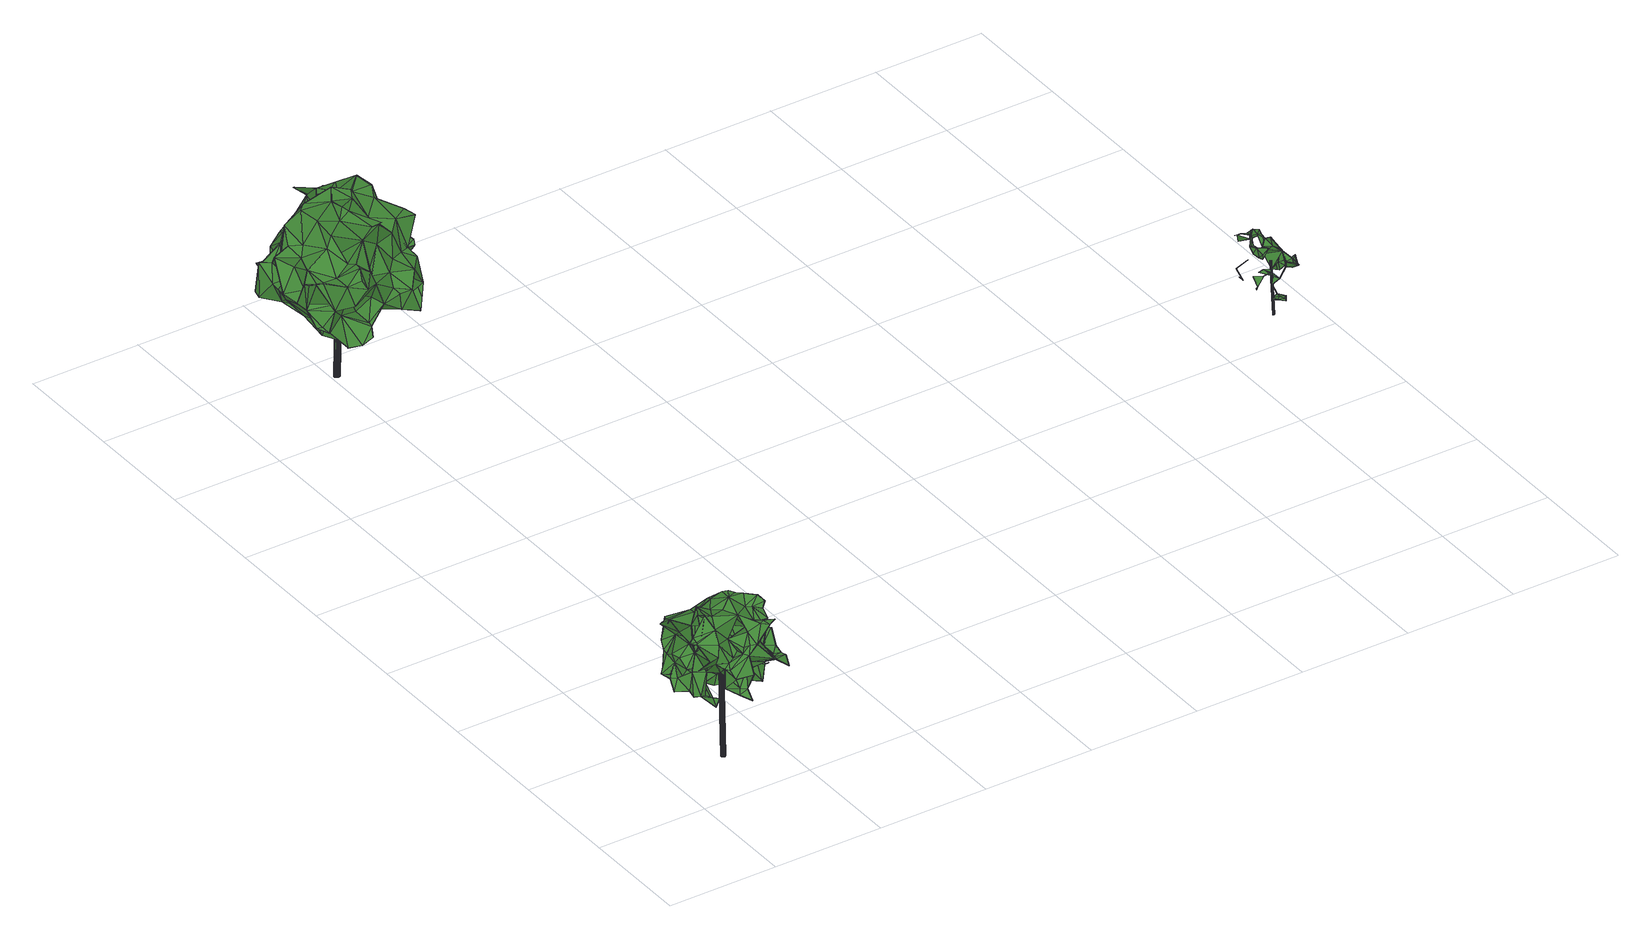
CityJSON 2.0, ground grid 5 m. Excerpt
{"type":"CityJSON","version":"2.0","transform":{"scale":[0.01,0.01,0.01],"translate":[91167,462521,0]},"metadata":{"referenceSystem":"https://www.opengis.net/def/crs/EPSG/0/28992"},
"CityObjects":{
"tree1":{"type":"SolitaryVegetationObject","attributes":{"gtid":69,"crown_width_m":4.95,"crown_median_z":5.41,"trunk_H_m":5.01,"trunk_DBH_m":0.179,"trunk_radius_m":0.0896,"trunk_base_height_m":0.4,"original_gtid":"70"},"geometry":[{"type":"Solid","lod":"3","boundaries":[[[[0,1,2]],[[3,4,5]],[[3,6,4]],[[7,8,9]],[[7,9,10]],[[11,12,13]],[[14,15,16]],[[16,17,14]],[[18,19,2]],[[20,21,22]],[[11,23,24]],[[25,26,27]],[[28,29,30]],[[31,32,33]],[[34,33,32]],[[35,36,37]],[[38,37,36]],[[39,40,41]],[[42,43,44]],[[45,31,33]],[[46,47,48]],[[49,50,51]],[[52,53,54]],[[55,56,23]],[[57,58,59]],[[60,61,62]],[[63,30,64]],[[63,64,65]],[[13,66,67]],[[68,67,66]],[[65,69,70]],[[65,70,71]],[[72,73,74]],[[75,74,73]],[[76,77,78]],[[79,80,81]],[[82,83,84]],[[85,86,87]],[[50,49,88]],[[73,89,90]],[[91,48,47]],[[92,93,94]],[[95,96,97]],[[98,97,96]],[[98,96,95]],[[99,100,101]],[[102,103,85]],[[10,92,104]],[[105,106,107]],[[108,107,106]],[[109,37,38]],[[78,110,111]],[[112,113,114]],[[112,114,99]],[[13,12,115]],[[116,91,117]],[[118,119,120]],[[121,122,36]],[[123,124,125]],[[16,15,126]],[[127,2,19]],[[15,128,126]],[[126,128,129]],[[46,130,131]],[[81,80,132]],[[133,134,135]],[[97,136,137]],[[97,86,136]],[[95,137,32]],[[127,19,138]],[[102,85,34]],[[30,139,69]],[[140,141,142]],[[128,143,144]],[[145,144,143]],[[146,147,148]],[[149,133,150]],[[12,150,133]],[[27,44,151]],[[27,151,25]],[[152,153,83]],[[154,83,153]],[[155,156,157]],[[158,157,156]],[[159,160,161]],[[99,101,162]],[[163,164,165]],[[57,166,167]],[[42,168,43]],[[0,127,138]],[[81,169,79]],[[170,171,172]],[[23,173,55]],[[165,174,175]],[[17,175,174]],[[176,177,178]],[[91,47,117]],[[179,180,113]],[[29,68,181]],[[100,4,58]],[[182,183,184]],[[131,183,182]],[[3,185,186]],[[169,187,188]],[[189,169,188]],[[190,191,192]],[[78,193,76]],[[194,195,52]],[[196,110,197]],[[198,199,113]],[[4,99,114]],[[38,200,109]],[[201,43,202]],[[28,202,203]],[[204,19,18]],[[116,205,206]],[[116,206,108]],[[164,163,207]],[[1,18,2]],[[208,144,146]],[[128,144,208]],[[111,209,208]],[[210,211,212]],[[116,117,213]],[[213,117,47]],[[52,214,194]],[[130,46,105]],[[215,148,147]],[[138,177,0]],[[92,10,93]],[[167,216,217]],[[144,145,218]],[[144,218,146]],[[219,203,220]],[[8,221,141]],[[222,223,224]],[[137,95,97]],[[27,161,67]],[[127,0,2]],[[177,225,0]],[[149,226,41]],[[227,228,229]],[[52,195,53]],[[230,231,232]],[[233,158,156]],[[234,231,235]],[[236,235,231]],[[123,237,124]],[[238,124,237]],[[239,240,40]],[[235,236,20]],[[33,34,87]],[[241,33,87]],[[177,138,19]],[[15,132,128]],[[15,242,132]],[[92,161,243]],[[44,27,244]],[[245,86,85]],[[233,246,158]],[[247,248,249]],[[250,251,252]],[[253,210,234]],[[43,168,254]],[[255,78,148]],[[256,257,258]],[[63,71,225]],[[22,230,259]],[[81,132,242]],[[64,69,65]],[[260,250,252]],[[217,261,262]],[[216,261,217]],[[249,210,263]],[[167,264,54]],[[221,142,141]],[[263,210,107]],[[189,188,122]],[[36,122,188]],[[147,146,218]],[[257,256,265]],[[266,197,231]],[[232,231,197]],[[267,79,118]],[[162,101,247]],[[26,268,92]],[[35,121,36]],[[269,58,57]],[[167,247,269]],[[225,177,176]],[[225,176,29]],[[107,193,105]],[[105,193,255]],[[78,255,193]],[[181,66,115]],[[49,223,222]],[[52,270,184]],[[159,271,160]],[[241,272,273]],[[113,199,257]],[[108,106,116]],[[63,65,71]],[[35,189,121]],[[274,86,245]],[[28,275,276]],[[18,257,265]],[[277,215,147]],[[236,278,279]],[[280,281,282]],[[230,281,280]],[[125,236,279]],[[236,125,20]],[[273,33,241]],[[283,75,284]],[[22,278,20]],[[111,110,209]],[[94,161,92]],[[267,51,79]],[[7,200,38]],[[108,263,107]],[[78,111,148]],[[129,128,208]],[[285,286,159]],[[287,198,162]],[[142,164,140]],[[23,288,173]],[[163,288,23]],[[114,289,5]],[[114,5,4]],[[290,104,291]],[[43,201,151]],[[209,157,246]],[[209,32,157]],[[201,25,151]],[[44,43,151]],[[23,94,93]],[[240,41,40]],[[292,41,240]],[[293,16,228]],[[293,228,294]],[[203,282,291]],[[290,291,282]],[[295,296,89]],[[297,298,266]],[[82,299,83]],[[1,299,82]],[[237,300,238]],[[16,301,17]],[[302,222,165]],[[49,222,302]],[[149,41,86]],[[285,303,60]],[[104,304,291]],[[190,145,191]],[[162,247,249]],[[215,277,192]],[[305,277,145]],[[125,124,238]],[[306,303,285]],[[51,50,307]],[[246,208,209]],[[308,297,266]],[[56,55,309]],[[131,310,46]],[[28,203,291]],[[160,276,275]],[[125,279,311]],[[125,311,123]],[[0,225,71]],[[1,0,71]],[[39,41,312]],[[100,99,4]],[[149,313,134]],[[25,268,26]],[[210,212,234]],[[247,101,269]],[[280,256,314]],[[52,315,214]],[[279,316,317]],[[260,313,250]],[[1,71,70]],[[125,238,318]],[[319,42,320]],[[159,161,94]],[[26,161,27]],[[20,321,102]],[[318,321,20]],[[299,1,322]],[[193,107,76]],[[107,253,76]],[[240,259,280]],[[145,190,305]],[[92,268,304]],[[92,304,104]],[[92,243,26]],[[185,152,186]],[[313,260,134]],[[134,260,323]],[[324,245,325]],[[202,276,201]],[[252,251,245]],[[300,326,295]],[[7,188,187]],[[86,327,149]],[[173,328,24]],[[269,101,100]],[[251,327,274]],[[329,330,323]],[[134,330,135]],[[201,268,25]],[[148,215,196]],[[87,86,97]],[[45,155,31]],[[116,106,105]],[[169,221,187]],[[8,187,221]],[[265,203,331]],[[29,63,225]],[[42,332,320]],[[3,186,317]],[[3,317,6]],[[256,220,265]],[[125,318,20]],[[116,48,91]],[[105,48,116]],[[317,333,279]],[[95,110,334]],[[162,249,335]],[[50,88,334]],[[282,203,219]],[[265,220,203]],[[336,69,139]],[[336,139,30]],[[335,287,162]],[[98,88,17]],[[245,85,103]],[[245,75,325]],[[245,103,75]],[[75,337,325]],[[324,325,337]],[[331,203,254]],[[291,62,28]],[[61,28,62]],[[79,169,189]],[[338,339,340]],[[226,338,340]],[[30,283,336]],[[7,10,200]],[[234,77,253]],[[227,294,228]],[[55,173,309]],[[341,197,223]],[[341,223,49]],[[129,342,126]],[[72,318,238]],[[103,343,74]],[[102,74,343]],[[102,343,103]],[[160,275,28]],[[322,70,344]],[[232,345,281]],[[310,213,46]],[[263,108,206]],[[241,346,272]],[[294,272,346]],[[347,310,131]],[[286,62,271]],[[286,271,159]],[[249,316,335]],[[152,333,186]],[[186,333,317]],[[14,348,15]],[[349,290,281]],[[252,350,329]],[[252,245,350]],[[46,213,47]],[[32,31,157]],[[307,110,196]],[[50,110,307]],[[307,215,192]],[[307,196,215]],[[256,287,314]],[[18,265,204]],[[218,277,147]],[[93,140,207]],[[93,207,23]],[[145,277,218]],[[289,114,180]],[[256,258,199]],[[78,77,234]],[[231,230,20]],[[331,204,265]],[[219,220,256]],[[104,200,10]],[[28,40,39]],[[290,200,104]],[[208,172,129]],[[244,332,42]],[[44,244,42]],[[235,21,223]],[[136,223,21]],[[107,210,253]],[[42,319,168]],[[30,29,351]],[[313,149,327]],[[251,313,327]],[[160,312,226]],[[72,321,318]],[[22,21,230]],[[235,230,21]],[[296,352,89]],[[204,332,178]],[[54,216,167]],[[120,349,353]],[[354,353,349]],[[354,349,341]],[[51,267,49]],[[341,49,267]],[[353,118,120]],[[110,95,209]],[[353,267,118]],[[354,267,353]],[[341,267,354]],[[269,57,167]],[[269,100,58]],[[249,211,210]],[[90,355,356]],[[156,155,233]],[[45,233,155]],[[212,211,231]],[[76,253,77]],[[260,329,323]],[[252,329,260]],[[283,135,329]],[[283,329,337]],[[35,118,189]],[[314,278,22]],[[22,292,280]],[[280,314,22]],[[33,357,45]],[[56,309,24]],[[173,24,309]],[[357,246,233]],[[45,357,233]],[[93,10,9]],[[197,110,235]],[[197,235,223]],[[95,88,98]],[[179,257,82]],[[113,257,179]],[[146,148,111]],[[287,199,198]],[[256,199,287]],[[308,130,297]],[[82,257,1]],[[1,257,18]],[[178,177,19]],[[19,204,178]],[[115,66,13]],[[164,207,140]],[[268,201,276]],[[163,165,288]],[[30,351,283]],[[12,358,150]],[[149,150,358]],[[149,358,12]],[[181,351,29]],[[135,351,115]],[[307,192,191]],[[307,191,51]],[[235,110,234]],[[324,350,245]],[[85,87,34]],[[27,67,68]],[[13,67,160]],[[161,160,67]],[[165,348,14]],[[20,230,235]],[[258,152,199]],[[359,152,258]],[[95,334,88]],[[103,74,75]],[[110,50,334]],[[282,219,280]],[[273,357,33]],[[110,78,234]],[[246,157,158]],[[256,280,219]],[[283,351,135]],[[115,351,181]],[[182,184,270]],[[166,57,6]],[[163,23,207]],[[93,9,360]],[[8,360,9]],[[361,169,81]],[[169,361,221]],[[69,284,362]],[[336,284,69]],[[363,364,49]],[[62,291,271]],[[290,262,200]],[[217,262,290]],[[128,132,143]],[[120,217,349]],[[308,217,120]],[[70,356,355]],[[266,217,308]],[[249,217,266]],[[331,254,319]],[[168,319,254]],[[335,316,278]],[[279,278,316]],[[237,123,326]],[[247,167,248]],[[35,37,365]],[[214,366,194]],[[290,349,217]],[[53,216,54]],[[46,48,105]],[[308,315,131]],[[130,308,131]],[[56,24,23]],[[184,315,52]],[[190,192,277]],[[277,305,190]],[[30,69,64]],[[142,165,164]],[[326,367,295]],[[368,367,326]],[[148,298,297]],[[180,114,113]],[[264,270,54]],[[263,206,205]],[[263,205,6]],[[14,174,165]],[[208,146,111]],[[7,187,8]],[[89,300,295]],[[227,272,294]],[[300,89,238]],[[72,238,89]],[[73,72,89]],[[87,346,241]],[[296,369,352]],[[231,234,212]],[[171,272,172]],[[184,183,315]],[[28,30,40]],[[239,29,28]],[[362,70,69]],[[148,196,298]],[[357,273,171]],[[20,34,137]],[[102,34,20]],[[60,259,240]],[[221,361,142]],[[370,332,204]],[[214,119,366]],[[315,119,214]],[[287,278,314]],[[35,119,118]],[[315,120,119]],[[315,308,120]],[[119,35,366]],[[142,348,165]],[[60,62,285]],[[273,272,171]],[[17,174,14]],[[217,249,248]],[[167,166,264]],[[342,229,228]],[[182,270,347]],[[347,270,264]],[[6,316,249]],[[263,6,249]],[[317,316,6]],[[31,155,157]],[[170,246,171]],[[333,311,279]],[[371,339,372]],[[242,15,348]],[[28,39,312]],[[349,281,345]],[[176,332,244]],[[51,191,79]],[[36,188,7]],[[38,36,7]],[[232,281,230]],[[131,315,183]],[[21,373,136]],[[288,328,173]],[[374,339,338]],[[86,339,374]],[[306,339,41]],[[41,339,86]],[[165,222,288]],[[84,154,375]],[[217,248,167]],[[209,95,32]],[[357,171,246]],[[137,34,32]],[[361,81,242]],[[237,326,300]],[[359,258,376]],[[322,258,299]],[[143,80,145]],[[319,370,331]],[[204,331,370]],[[231,20,278]],[[231,278,236]],[[335,278,287]],[[266,211,249]],[[231,211,266]],[[105,297,130]],[[255,297,105]],[[82,84,375]],[[288,374,328]],[[160,271,276]],[[377,321,72]],[[197,341,345]],[[349,345,341]],[[232,197,345]],[[361,242,348]],[[361,348,142]],[[376,123,311]],[[28,276,202]],[[141,360,8]],[[140,93,360]],[[140,360,141]],[[251,250,313]],[[94,11,159]],[[323,330,134]],[[202,43,254]],[[202,254,203]],[[312,160,28]],[[266,298,197]],[[196,197,298]],[[364,175,17]],[[12,338,226]],[[12,226,149]],[[363,175,364]],[[282,281,290]],[[342,228,126]],[[170,172,208]],[[61,60,240]],[[312,41,226]],[[289,375,154]],[[180,375,289]],[[179,375,180]],[[82,375,179]],[[285,339,306]],[[70,355,344]],[[280,259,230]],[[63,29,239]],[[374,338,328]],[[68,66,181]],[[340,371,159]],[[61,240,239]],[[61,239,28]],[[295,367,369]],[[337,350,324]],[[368,369,367]],[[226,340,159]],[[338,12,11]],[[97,378,87]],[[11,94,23]],[[371,340,339]],[[285,372,339]],[[371,372,159]],[[159,372,285]],[[223,136,224]],[[17,293,378]],[[16,126,228]],[[285,62,286]],[[346,87,378]],[[346,378,294]],[[294,378,293]],[[98,378,97]],[[98,17,378]],[[297,255,148]],[[329,350,337]],[[276,271,268]],[[88,364,17]],[[90,89,352]],[[90,352,355]],[[296,295,369]],[[322,1,70]],[[205,166,6]],[[116,347,205]],[[116,213,347]],[[347,213,310]],[[205,347,264]],[[205,264,166]],[[131,182,347]],[[52,54,270]],[[143,132,80]],[[79,191,80]],[[145,80,191]],[[162,112,99]],[[362,284,73]],[[363,165,175]],[[198,113,112]],[[198,112,162]],[[274,327,86]],[[303,41,292]],[[306,41,303]],[[299,257,199]],[[299,258,257]],[[83,299,199]],[[83,199,152]],[[271,291,304]],[[271,304,268]],[[165,363,302]],[[302,363,49]],[[73,284,75]],[[322,344,258]],[[368,376,355]],[[368,326,376]],[[3,5,185]],[[289,185,5]],[[123,376,326]],[[359,311,152]],[[376,311,359]],[[216,53,261]],[[79,189,118]],[[352,369,368]],[[176,178,332]],[[344,355,376]],[[344,376,258]],[[368,355,352]],[[84,83,154]],[[362,356,70]],[[73,90,356]],[[73,356,362]],[[136,373,137]],[[21,20,373]],[[137,373,20]],[[22,303,292]],[[292,240,280]],[[22,259,303]],[[63,40,30]],[[239,40,63]],[[303,259,60]],[[170,208,246]],[[88,49,364]],[[283,284,336]],[[283,337,75]],[[115,133,135]],[[379,134,133]],[[379,133,149]],[[379,149,134]],[[115,12,133]],[[152,311,333]],[[370,319,320]],[[272,229,172]],[[227,229,272]],[[370,320,332]],[[11,24,338]],[[328,338,24]],[[185,153,152]],[[245,251,274]],[[161,26,243]],[[289,154,153]],[[289,153,185]],[[189,122,121]],[[176,244,380]],[[176,380,29]],[[244,27,380]],[[68,380,27]],[[29,380,68]],[[129,172,229]],[[129,229,342]],[[102,377,74]],[[74,377,72]],[[160,226,381]],[[160,381,13]],[[377,102,321]],[[159,381,226]],[[11,381,159]],[[11,13,381]],[[135,330,329]],[[365,37,109]],[[261,53,382]],[[261,382,262]],[[365,194,366]],[[365,366,35]],[[6,57,59]],[[53,195,383]],[[383,384,53]],[[383,194,365]],[[194,383,195]],[[384,382,53]],[[383,382,384]],[[365,382,383]],[[365,109,382]],[[200,382,109]],[[262,382,200]],[[4,6,59]],[[293,301,16]],[[17,301,293]],[[4,59,58]],[[222,224,288]],[[288,224,374]],[[86,224,136]],[[374,224,86]],[[385,386,387]],[[385,387,388]],[[388,387,389]],[[388,389,390]],[[387,386,391]],[[387,391,389]],[[389,391,392]],[[389,392,390]],[[391,386,393]],[[391,393,392]],[[392,393,394]],[[392,394,390]],[[393,386,395]],[[393,395,394]],[[394,395,396]],[[394,396,390]],[[395,386,397]],[[395,397,396]],[[396,397,398]],[[396,398,390]],[[397,386,399]],[[397,399,398]],[[398,399,400]],[[398,400,390]],[[399,386,401]],[[399,401,400]],[[400,401,402]],[[400,402,390]],[[401,386,403]],[[401,403,402]],[[402,403,404]],[[402,404,390]],[[403,386,405]],[[403,405,404]],[[404,405,406]],[[404,406,390]],[[405,386,407]],[[405,407,406]],[[406,407,408]],[[406,408,390]],[[407,386,409]],[[407,409,408]],[[408,409,410]],[[408,410,390]],[[409,386,411]],[[409,411,410]],[[410,411,412]],[[410,412,390]],[[411,386,413]],[[411,413,412]],[[412,413,414]],[[412,414,390]],[[413,386,415]],[[413,415,414]],[[414,415,416]],[[414,416,390]],[[415,386,417]],[[415,417,416]],[[416,417,418]],[[416,418,390]],[[417,386,419]],[[417,419,418]],[[418,419,420]],[[418,420,390]],[[419,386,421]],[[419,421,420]],[[420,421,422]],[[420,422,390]],[[421,386,423]],[[421,423,422]],[[422,423,424]],[[422,424,390]],[[423,386,425]],[[423,425,424]],[[424,425,426]],[[424,426,390]],[[425,386,427]],[[425,427,426]],[[426,427,428]],[[426,428,390]],[[427,386,429]],[[427,429,428]],[[428,429,430]],[[428,430,390]],[[429,386,431]],[[429,431,430]],[[430,431,432]],[[430,432,390]],[[431,386,433]],[[431,433,432]],[[432,433,434]],[[432,434,390]],[[433,386,385]],[[433,385,434]],[[434,385,388]],[[434,388,390]]]]}]},
"tree2":{"type":"SolitaryVegetationObject","attributes":{"gtid":59,"crown_width_m":6.88,"crown_median_z":5.54,"trunk_H_m":5.1,"trunk_DBH_m":0.261,"trunk_radius_m":0.13,"trunk_base_height_m":0.44,"original_gtid":"60"},"geometry":[{"type":"Solid","lod":"3","boundaries":[[[[435,436,437]],[[438,439,440]],[[441,442,443]],[[441,443,444]],[[445,446,447]],[[448,449,450]],[[451,452,453]],[[454,455,456]],[[457,458,459]],[[460,461,462]],[[463,464,439]],[[465,466,456]],[[455,465,456]],[[467,468,469]],[[470,465,454]],[[471,472,473]],[[474,472,471]],[[475,476,477]],[[478,479,467]],[[480,481,482]],[[466,465,451]],[[483,484,485]],[[473,486,471]],[[463,487,464]],[[487,488,464]],[[489,440,439]],[[463,439,438]],[[490,491,492]],[[471,493,474]],[[494,495,496]],[[497,498,499]],[[500,501,502]],[[503,504,505]],[[506,507,508]],[[506,508,509]],[[454,465,455]],[[470,451,465]],[[437,436,510]],[[511,439,512]],[[513,514,515]],[[516,517,518]],[[443,519,520]],[[443,442,519]],[[521,522,523]],[[522,524,523]],[[492,525,500]],[[526,527,528]],[[529,527,526]],[[530,531,532]],[[491,533,513]],[[490,533,491]],[[534,535,536]],[[519,442,484]],[[537,538,539]],[[538,466,539]],[[510,436,540]],[[541,542,543]],[[544,472,545]],[[546,547,548]],[[549,550,535]],[[551,552,553]],[[467,479,459]],[[444,554,555]],[[528,544,517]],[[528,517,526]],[[551,553,556]],[[557,556,553]],[[557,551,556]],[[479,558,559]],[[560,561,562]],[[563,561,560]],[[564,565,566]],[[567,501,568]],[[569,539,570]],[[549,571,572]],[[485,484,442]],[[573,574,575]],[[576,483,485]],[[577,483,576]],[[473,578,486]],[[579,580,581]],[[540,581,580]],[[576,582,577]],[[467,458,482]],[[583,584,585]],[[585,586,583]],[[478,469,516]],[[522,503,551]],[[522,551,524]],[[587,588,589]],[[445,590,591]],[[592,593,594]],[[595,596,470]],[[597,598,570]],[[497,599,600]],[[594,601,592]],[[575,574,536]],[[575,536,602]],[[511,489,439]],[[447,603,547]],[[604,496,605]],[[606,543,607]],[[608,609,454]],[[454,609,610]],[[611,612,582]],[[459,458,467]],[[613,614,615]],[[509,441,507]],[[508,597,509]],[[616,601,617]],[[616,462,601]],[[507,444,555]],[[507,555,475]],[[533,490,567]],[[618,619,541]],[[619,605,541]],[[620,495,494]],[[621,495,620]],[[622,603,447]],[[562,623,624]],[[509,573,575]],[[502,625,492]],[[575,602,611]],[[500,626,501]],[[627,628,580]],[[553,512,629]],[[553,629,557]],[[630,469,468]],[[631,461,460]],[[600,594,498]],[[600,498,497]],[[632,633,634]],[[444,599,621]],[[533,635,513]],[[636,627,637]],[[638,601,639]],[[510,580,628]],[[640,641,642]],[[584,450,585]],[[608,454,456]],[[587,643,588]],[[447,644,645]],[[490,501,567]],[[628,646,510]],[[525,492,647]],[[525,647,648]],[[649,632,634]],[[650,651,499]],[[597,570,573]],[[481,571,652]],[[532,438,530]],[[653,654,552]],[[652,571,655]],[[478,516,558]],[[606,471,486]],[[519,484,656]],[[606,607,471]],[[451,596,657]],[[602,658,611]],[[578,659,660]],[[579,615,637]],[[612,611,658]],[[557,634,661]],[[662,661,634]],[[493,614,474]],[[579,457,615]],[[617,462,520]],[[617,520,519]],[[438,440,530]],[[489,452,663]],[[481,572,571]],[[446,664,665]],[[524,666,523]],[[561,610,609]],[[536,574,525]],[[491,515,492]],[[567,635,533]],[[544,518,517]],[[667,570,539]],[[650,592,651]],[[559,615,479]],[[630,668,469]],[[543,542,607]],[[512,439,464]],[[587,589,643]],[[622,665,669]],[[622,669,648]],[[621,599,497]],[[670,656,483]],[[648,647,622]],[[514,622,647]],[[671,672,664]],[[561,643,610]],[[671,534,672]],[[447,645,590]],[[557,649,634]],[[452,568,453]],[[673,657,532]],[[528,472,544]],[[578,473,528]],[[545,613,559]],[[664,481,671]],[[505,527,529]],[[577,481,480]],[[536,535,550]],[[617,638,462]],[[638,631,460]],[[638,642,631]],[[447,547,644]],[[442,674,485]],[[551,661,666]],[[511,675,450]],[[450,675,585]],[[499,541,497]],[[482,468,467]],[[554,475,555]],[[458,457,676]],[[462,677,520]],[[495,621,497]],[[668,516,469]],[[551,505,552]],[[572,577,612]],[[577,582,612]],[[481,652,671]],[[639,678,519]],[[601,678,639]],[[594,678,601]],[[435,640,639]],[[679,680,468]],[[482,679,468]],[[471,681,493]],[[551,666,524]],[[531,530,452]],[[502,501,625]],[[542,651,592]],[[592,682,542]],[[454,595,470]],[[535,655,549]],[[549,655,571]],[[675,586,585]],[[675,683,586]],[[645,583,684]],[[645,684,591]],[[586,684,583]],[[685,476,554]],[[437,642,641]],[[476,475,554]],[[435,641,640]],[[686,557,629]],[[528,473,472]],[[687,659,688]],[[686,588,649]],[[689,503,522]],[[521,689,522]],[[534,648,672]],[[497,690,495]],[[541,690,497]],[[642,638,639]],[[640,642,639]],[[632,691,633]],[[435,437,641]],[[437,510,642]],[[646,642,510]],[[637,493,636]],[[692,566,693]],[[694,494,496]],[[493,637,614]],[[579,627,580]],[[695,476,685]],[[539,476,695]],[[660,618,543]],[[575,611,582]],[[637,627,579]],[[504,688,578]],[[644,449,448]],[[509,597,573]],[[686,629,693]],[[629,692,693]],[[583,696,584]],[[560,649,588]],[[629,512,692]],[[482,435,670]],[[482,670,480]],[[451,453,626]],[[501,626,453]],[[536,550,572]],[[536,658,602]],[[624,691,562]],[[561,563,643]],[[552,654,553]],[[495,690,496]],[[483,656,484]],[[487,438,488]],[[438,487,463]],[[482,481,679]],[[624,697,694]],[[623,697,624]],[[652,655,535]],[[639,698,435]],[[510,540,580]],[[577,572,481]],[[443,520,444]],[[699,690,541]],[[503,505,551]],[[494,697,620]],[[685,620,697]],[[509,575,700]],[[701,528,527]],[[701,527,504]],[[462,638,460]],[[576,700,582]],[[485,700,576]],[[648,536,525]],[[534,536,648]],[[499,651,541]],[[444,621,554]],[[554,621,620]],[[685,554,620]],[[521,659,687]],[[540,436,435]],[[447,590,445]],[[595,589,588]],[[591,702,445]],[[582,700,575]],[[482,540,435]],[[566,703,564]],[[704,703,566]],[[444,507,441]],[[520,599,444]],[[705,594,593]],[[705,593,592]],[[456,466,538]],[[561,609,562]],[[605,619,523]],[[608,456,538]],[[578,688,659]],[[672,669,664]],[[643,563,706]],[[526,516,668]],[[481,664,680]],[[481,680,679]],[[539,466,707]],[[673,708,657]],[[642,646,709]],[[668,591,526]],[[491,513,515]],[[565,595,588]],[[709,601,462]],[[525,574,500]],[[699,496,690]],[[605,496,699]],[[560,706,563]],[[662,666,661]],[[656,698,639]],[[656,639,519]],[[477,476,569]],[[539,569,476]],[[670,435,698]],[[668,702,591]],[[489,546,452]],[[567,452,546]],[[595,610,643]],[[595,454,610]],[[700,485,674]],[[511,546,489]],[[546,644,547]],[[448,450,584]],[[477,507,475]],[[482,710,540]],[[581,540,710]],[[581,710,482]],[[489,711,440]],[[530,440,711]],[[438,532,488]],[[545,472,474]],[[607,542,682]],[[530,711,452]],[[607,682,646]],[[452,708,531]],[[682,709,646]],[[709,592,601]],[[592,709,682]],[[642,709,631]],[[479,615,459]],[[459,615,457]],[[586,653,684]],[[552,684,653]],[[694,697,494]],[[605,666,662]],[[605,662,604]],[[535,534,652]],[[671,652,534]],[[689,687,688]],[[464,692,512]],[[566,565,588]],[[448,696,644]],[[584,696,448]],[[689,688,504]],[[686,693,588]],[[566,588,693]],[[686,649,557]],[[506,509,507]],[[523,666,605]],[[660,619,618]],[[684,529,526]],[[514,513,712]],[[542,541,651]],[[562,609,608]],[[503,689,504]],[[537,623,608]],[[660,543,606]],[[705,592,650]],[[705,650,499]],[[684,526,591]],[[645,591,590]],[[624,604,633]],[[623,562,608]],[[509,674,441]],[[700,674,509]],[[634,633,604]],[[604,662,634]],[[538,537,608]],[[695,623,537]],[[670,483,480]],[[577,480,483]],[[626,500,713]],[[573,713,574]],[[500,574,713]],[[546,449,644]],[[647,515,514]],[[628,636,681]],[[670,698,656]],[[667,713,573]],[[667,626,713]],[[536,612,658]],[[536,572,612]],[[532,531,673]],[[446,680,664]],[[521,687,689]],[[600,677,714]],[[677,462,714]],[[477,569,715]],[[699,541,605]],[[665,664,669]],[[595,643,589]],[[464,704,692]],[[566,692,704]],[[636,493,681]],[[489,663,711]],[[649,560,632]],[[675,511,654]],[[638,617,601]],[[685,697,623]],[[451,707,466]],[[626,707,451]],[[539,707,716]],[[479,478,558]],[[667,716,707]],[[667,539,716]],[[667,707,626]],[[546,717,567]],[[603,548,547]],[[559,613,615]],[[647,492,515]],[[500,502,492]],[[685,623,695]],[[442,441,674]],[[616,519,678]],[[531,708,673]],[[451,657,708]],[[451,708,452]],[[545,474,613]],[[450,449,511]],[[511,449,546]],[[447,665,622]],[[446,665,447]],[[636,628,627]],[[683,653,586]],[[607,681,471]],[[607,646,681]],[[628,681,646]],[[474,614,613]],[[462,461,709]],[[551,557,661]],[[711,663,452]],[[446,702,680]],[[445,702,446]],[[648,669,672]],[[604,624,694]],[[464,488,704]],[[618,541,543]],[[508,477,715]],[[550,718,572]],[[572,718,549]],[[549,718,550]],[[616,714,462]],[[600,719,594]],[[552,529,684]],[[505,529,552]],[[523,619,521]],[[528,701,578]],[[705,499,498]],[[594,705,498]],[[600,599,677]],[[520,677,599]],[[504,527,505]],[[559,558,545]],[[578,701,504]],[[486,578,606]],[[578,660,606]],[[712,513,720]],[[712,720,548]],[[635,567,717]],[[595,532,596]],[[635,717,513]],[[548,717,546]],[[470,596,451]],[[532,657,596]],[[631,709,461]],[[659,619,660]],[[659,521,619]],[[704,488,532]],[[633,691,624]],[[588,643,706]],[[588,706,560]],[[632,560,691]],[[553,654,512]],[[512,654,511]],[[562,691,560]],[[675,654,683]],[[653,683,654]],[[532,595,703]],[[595,564,703]],[[704,532,703]],[[595,565,564]],[[616,617,519]],[[616,719,714]],[[600,714,719]],[[645,696,583]],[[644,696,645]],[[468,680,630]],[[458,676,482]],[[478,467,469]],[[558,516,518]],[[539,721,537]],[[615,614,637]],[[668,630,702]],[[680,702,630]],[[452,567,568]],[[581,676,579]],[[579,676,457]],[[581,482,676]],[[539,695,721]],[[537,721,695]],[[719,678,594]],[[616,678,719]],[[508,507,477]],[[569,598,715]],[[569,570,598]],[[715,598,597]],[[715,597,508]],[[492,625,490]],[[501,490,625]],[[573,570,667]],[[548,720,717]],[[513,717,720]],[[694,496,604]],[[545,518,544]],[[558,518,545]],[[526,517,516]],[[453,568,501]],[[603,712,548]],[[622,712,603]],[[514,712,622]],[[722,723,724]],[[722,724,725]],[[725,724,726]],[[725,726,727]],[[724,723,728]],[[724,728,726]],[[726,728,729]],[[726,729,727]],[[728,723,730]],[[728,730,729]],[[729,730,731]],[[729,731,727]],[[730,723,732]],[[730,732,731]],[[731,732,733]],[[731,733,727]],[[732,723,734]],[[732,734,733]],[[733,734,735]],[[733,735,727]],[[734,723,736]],[[734,736,735]],[[735,736,737]],[[735,737,727]],[[736,723,738]],[[736,738,737]],[[737,738,739]],[[737,739,727]],[[738,723,740]],[[738,740,739]],[[739,740,741]],[[739,741,727]],[[740,723,742]],[[740,742,741]],[[741,742,743]],[[741,743,727]],[[742,723,744]],[[742,744,743]],[[743,744,745]],[[743,745,727]],[[744,723,746]],[[744,746,745]],[[745,746,747]],[[745,747,727]],[[746,723,748]],[[746,748,747]],[[747,748,749]],[[747,749,727]],[[748,723,750]],[[748,750,749]],[[749,750,751]],[[749,751,727]],[[750,723,752]],[[750,752,751]],[[751,752,753]],[[751,753,727]],[[752,723,754]],[[752,754,753]],[[753,754,755]],[[753,755,727]],[[754,723,756]],[[754,756,755]],[[755,756,757]],[[755,757,727]],[[756,723,758]],[[756,758,757]],[[757,758,759]],[[757,759,727]],[[758,723,760]],[[758,760,759]],[[759,760,761]],[[759,761,727]],[[760,723,762]],[[760,762,761]],[[761,762,763]],[[761,763,727]],[[762,723,764]],[[762,764,763]],[[763,764,765]],[[763,765,727]],[[764,723,766]],[[764,766,765]],[[765,766,767]],[[765,767,727]],[[766,723,768]],[[766,768,767]],[[767,768,769]],[[767,769,727]],[[768,723,770]],[[768,770,769]],[[769,770,771]],[[769,771,727]],[[770,723,722]],[[770,722,771]],[[771,722,725]],[[771,725,727]]]]}]},
"tree3":{"type":"SolitaryVegetationObject","attributes":{"gtid":97,"crown_width_m":2.85,"crown_median_z":3.15,"trunk_H_m":2.65,"trunk_DBH_m":0.0626,"trunk_radius_m":0.0313,"trunk_base_height_m":0.5,"original_gtid":"99"},"geometry":[{"type":"MultiSurface","lod":"3","boundaries":[[[772,773,774]],[[775,776,777]],[[778,779,780]],[[781,779,782]],[[783,784,785]],[[786,787,788]],[[789,790,791]],[[792,793,794]],[[795,796,797]],[[795,797,798]],[[799,800,801]],[[802,772,803]],[[804,805,806]],[[806,805,807]],[[773,808,774]],[[809,810,811]],[[812,813,814]],[[815,812,816]],[[817,794,818]],[[794,793,818]],[[819,820,821]],[[822,821,820]],[[823,824,825]],[[782,779,778]],[[780,779,781]],[[826,790,789]],[[782,827,828]],[[791,790,813]],[[803,772,829]],[[830,831,832]],[[808,831,830]],[[833,834,835]],[[836,837,838]],[[823,839,840]],[[817,841,794]],[[842,800,799]],[[831,843,844]],[[845,846,847]],[[848,849,850]],[[851,852,853]],[[854,837,836]],[[822,855,856]],[[831,808,857]],[[847,858,845]],[[843,859,808]],[[860,846,845]],[[814,790,776]],[[814,813,790]],[[861,795,798]],[[780,781,778]],[[776,775,814]],[[862,855,863]],[[803,829,788]],[[782,778,864]],[[865,866,827]],[[828,827,866]],[[867,868,856]],[[867,856,810]],[[869,870,835]],[[787,871,872]],[[828,864,778]],[[807,804,873]],[[874,875,833]],[[876,824,802]],[[869,877,878]],[[788,879,786]],[[803,879,788]],[[819,880,820]],[[881,875,819]],[[821,881,819]],[[808,809,811]],[[862,808,811]],[[818,882,817]],[[784,883,850]],[[784,850,785]],[[809,859,843]],[[828,884,864]],[[885,864,884]],[[877,869,886]],[[827,819,874]],[[887,888,883]],[[827,864,819]],[[840,786,823]],[[848,850,889]],[[890,842,891]],[[830,832,803]],[[774,808,830]],[[811,855,862]],[[796,795,892]],[[830,803,829]],[[830,829,774]],[[892,893,797]],[[782,864,827]],[[819,875,874]],[[810,856,855]],[[894,895,846]],[[894,824,895]],[[892,797,896]],[[875,881,834]],[[875,834,833]],[[860,895,876]],[[886,869,835]],[[850,888,889]],[[810,897,806]],[[806,867,810]],[[860,851,873]],[[896,797,796]],[[887,889,888]],[[883,784,887]],[[813,812,815]],[[876,871,825]],[[876,825,846]],[[822,820,880]],[[827,898,865]],[[885,865,898]],[[884,865,899]],[[857,801,800]],[[874,900,827]],[[901,900,874]],[[902,831,903]],[[785,904,783]],[[876,895,824]],[[801,905,906]],[[907,903,857]],[[774,829,772]],[[814,775,816]],[[814,816,812]],[[852,908,775]],[[908,816,775]],[[892,896,796]],[[816,908,815]],[[851,853,858]],[[842,868,867]],[[815,909,813]],[[855,811,810]],[[860,876,846]],[[890,910,842]],[[911,910,890]],[[912,913,914]],[[915,885,891]],[[801,906,842]],[[802,916,876]],[[908,909,815]],[[868,917,786]],[[862,905,801]],[[828,866,865]],[[813,918,791]],[[835,919,833]],[[840,800,842]],[[800,868,842]],[[800,840,868]],[[900,901,880]],[[911,880,901]],[[819,900,880]],[[916,802,803]],[[916,803,788]],[[864,885,898]],[[842,910,868]],[[842,868,920]],[[819,864,900]],[[840,839,868]],[[873,851,858]],[[921,922,923]],[[854,838,837]],[[792,841,781]],[[803,924,879]],[[789,918,826]],[[826,918,909]],[[911,890,880]],[[848,925,849]],[[891,842,863]],[[790,826,777]],[[790,777,776]],[[923,849,921]],[[805,804,807]],[[902,903,810]],[[847,807,873]],[[847,873,858]],[[901,870,911]],[[786,840,920]],[[920,868,786]],[[885,863,926]],[[926,890,885]],[[909,918,813]],[[772,843,773]],[[910,869,878]],[[838,798,927]],[[861,838,927]],[[825,871,839]],[[872,916,787]],[[788,787,916]],[[871,916,872]],[[876,916,871]],[[795,893,892]],[[889,887,784]],[[784,783,848]],[[784,848,889]],[[925,848,783]],[[822,878,877]],[[822,856,878]],[[821,822,877]],[[852,777,826]],[[822,926,855]],[[822,890,926]],[[898,900,864]],[[926,863,855]],[[850,883,888]],[[909,853,826]],[[900,898,827]],[[778,781,828]],[[792,818,793]],[[825,824,894]],[[792,882,818]],[[842,906,863]],[[862,906,905]],[[862,801,808]],[[840,842,920]],[[884,899,882]],[[795,928,893]],[[899,929,817]],[[817,882,899]],[[879,924,823]],[[861,927,795]],[[928,795,927]],[[801,842,799]],[[850,849,785]],[[785,849,923]],[[928,927,797]],[[886,834,881]],[[886,835,834]],[[809,843,930]],[[897,931,806]],[[794,841,792]],[[845,858,853]],[[826,853,852]],[[893,928,797]],[[857,903,831]],[[845,851,860]],[[908,852,851]],[[845,908,851]],[[907,857,867]],[[885,914,865]],[[842,867,857]],[[800,842,857]],[[787,917,871]],[[857,808,801]],[[809,808,859]],[[906,862,863]],[[912,914,915]],[[932,933,783]],[[932,925,933]],[[783,933,925]],[[915,914,885]],[[885,890,891]],[[822,880,934]],[[863,929,915]],[[863,915,891]],[[791,918,789]],[[913,899,865]],[[890,934,880]],[[823,924,824]],[[798,838,854]],[[908,853,909]],[[845,853,908]],[[921,904,922]],[[797,927,798]],[[910,878,868]],[[808,773,843]],[[821,877,886]],[[886,881,821]],[[849,932,904]],[[904,932,783]],[[849,925,932]],[[849,904,921]],[[923,922,785]],[[904,785,922]],[[865,914,913]],[[804,806,931]],[[804,931,873]],[[897,873,931]],[[910,870,869]],[[911,870,910]],[[915,929,912]],[[798,935,861]],[[935,798,854]],[[836,935,854]],[[838,935,836]],[[838,861,935]],[[786,917,787]],[[810,903,907]],[[897,806,847]],[[824,924,832]],[[803,832,924]],[[802,844,772]],[[868,878,856]],[[843,772,844]],[[807,847,806]],[[831,844,824]],[[885,929,863]],[[839,871,917]],[[839,917,868]],[[786,879,823]],[[825,839,823]],[[929,841,817]],[[841,929,882]],[[831,824,832]],[[828,781,782]],[[897,867,806]],[[841,882,781]],[[792,781,882]],[[846,825,894]],[[865,884,828]],[[885,884,929]],[[929,884,882]],[[899,912,929]],[[899,913,912]],[[867,897,907]],[[810,907,897]],[[802,824,844]],[[897,847,895]],[[846,895,847]],[[897,895,873]],[[873,895,860]],[[822,934,890]],[[930,902,809]],[[810,809,902]],[[775,777,852]],[[831,902,843]],[[930,843,902]],[[901,874,919]],[[833,919,874]],[[835,870,919]],[[901,919,870]],[[936,937,938]],[[936,938,939]],[[939,938,940]],[[939,940,941]],[[938,937,942]],[[938,942,940]],[[940,942,943]],[[940,943,941]],[[942,937,944]],[[942,944,943]],[[943,944,945]],[[943,945,941]],[[944,937,946]],[[944,946,945]],[[945,946,947]],[[945,947,941]],[[946,937,948]],[[946,948,947]],[[947,948,949]],[[947,949,941]],[[948,937,950]],[[948,950,949]],[[949,950,951]],[[949,951,941]],[[950,937,952]],[[950,952,951]],[[951,952,953]],[[951,953,941]],[[952,937,954]],[[952,954,953]],[[954,937,955]],[[954,955,953]],[[953,955,956]],[[953,956,941]],[[955,937,957]],[[955,957,956]],[[956,957,958]],[[956,958,941]],[[957,937,959]],[[957,959,958]],[[958,959,960]],[[958,960,941]],[[959,937,961]],[[959,961,960]],[[961,937,962]],[[961,962,960]],[[960,962,963]],[[960,963,941]],[[962,937,964]],[[962,964,963]],[[963,964,965]],[[963,965,941]],[[964,937,966]],[[964,966,965]],[[965,966,967]],[[965,967,941]],[[967,966,968]],[[967,968,941]],[[966,937,969]],[[966,969,968]],[[968,969,970]],[[968,970,941]],[[969,937,971]],[[969,971,970]],[[970,971,972]],[[970,972,941]],[[971,937,973]],[[971,973,972]],[[972,973,974]],[[972,974,941]],[[973,937,975]],[[973,975,974]],[[975,937,976]],[[975,976,974]],[[974,976,977]],[[974,977,941]],[[976,937,978]],[[976,978,977]],[[977,978,939]],[[977,939,941]],[[978,937,936]],[[978,936,939]]]}]}
},
"vertices":[
[362,74,737],[309,83,658],[364,75,736],[434,155,528],[462,181,544],[453,130,541],[441,236,471],[287,495,568],[211,533,584],[252,468,585],[295,459,619],[167,340,660],[174,306,725],[182,327,750],[119,442,486],[106,453,423],[79,421,419],[120,389,476],[377,138,684],[376,116,734],[242,212,490],[239,286,549],[242,213,525],[98,391,685],[98,389,684],[349,351,752],[331,368,744],[320,303,758],[298,253,712],[299,207,732],[239,189,652],[181,210,384],[157,228,394],[127,212,410],[166,231,498],[376,463,482],[325,557,491],[376,463,484],[317,484,523],[237,249,707],[239,189,650],[212,254,630],[438,274,741],[395,312,741],[395,312,743],[169,167,369],[467,318,369],[524,327,360],[495,313,368],[227,410,470],[248,387,410],[256,427,447],[477,423,479],[456,437,490],[493,393,505],[65,355,697],[66,355,698],[475,270,573],[488,251,578],[427,215,541],[301,303,600],[321,296,629],[313,327,644],[301,141,687],[274,129,631],[286,106,650],[194,235,750],[236,308,726],[267,268,734],[251,100,626],[266,80,623],[307,83,659],[171,109,486],[178,118,570],[178,120,568],[146,136,595],[351,238,391],[330,251,392],[330,252,391],[262,474,465],[254,428,446],[197,478,443],[376,62,579],[375,62,577],[424,31,542],[165,232,500],[145,281,569],[129,277,487],[177,388,421],[173,109,487],[190,57,548],[524,326,359],[298,420,697],[236,450,649],[222,399,669],[208,307,393],[122,316,414],[131,277,487],[139,358,422],[460,181,545],[489,251,579],[487,251,580],[204,188,505],[148,138,594],[334,418,629],[437,240,351],[437,239,352],[377,219,388],[437,240,353],[371,459,488],[266,308,410],[256,310,360],[434,155,530],[401,113,548],[452,130,543],[160,236,766],[495,312,369],[525,326,360],[370,458,487],[394,409,471],[390,399,473],[325,557,489],[324,558,490],[267,90,461],[264,51,425],[250,112,458],[80,421,418],[386,75,753],[177,390,419],[139,358,420],[414,329,387],[439,328,401],[176,436,448],[160,236,764],[102,231,684],[174,183,719],[213,291,553],[167,233,498],[385,75,755],[256,150,612],[157,513,610],[191,528,587],[134,504,513],[247,388,408],[246,374,399],[282,439,391],[256,311,359],[299,357,382],[310,314,403],[149,235,657],[193,234,748],[370,331,746],[373,119,535],[399,84,554],[424,32,541],[203,195,380],[204,195,379],[182,212,383],[181,211,382],[222,397,668],[236,309,724],[283,375,723],[425,216,541],[109,473,615],[149,496,608],[169,455,553],[472,314,487],[463,342,535],[438,275,739],[220,557,474],[133,246,406],[132,245,404],[122,317,413],[98,390,683],[121,441,486],[149,453,469],[364,193,693],[363,120,731],[386,175,695],[400,84,556],[456,103,545],[195,233,750],[471,316,486],[421,370,486],[455,375,498],[402,115,541],[384,150,518],[254,513,502],[281,522,493],[282,521,491],[334,433,389],[284,439,393],[334,430,389],[352,239,390],[437,462,478],[457,488,500],[310,315,405],[284,297,471],[384,151,520],[373,119,537],[368,415,572],[370,332,744],[374,270,710],[369,260,671],[415,169,697],[484,294,454],[461,313,394],[149,496,610],[207,307,391],[209,306,392],[362,286,400],[362,317,454],[332,302,421],[495,314,370],[427,440,471],[299,356,384],[455,376,500],[409,367,495],[277,373,386],[327,214,613],[342,213,660],[176,521,510],[218,393,549],[225,357,529],[166,326,570],[346,118,725],[206,298,667],[66,308,399],[75,352,435],[112,314,412],[291,274,558],[285,295,471],[291,276,558],[169,167,367],[329,256,398],[283,295,471],[294,190,475],[263,51,427],[226,87,445],[340,213,661],[308,233,606],[93,212,419],[137,456,453],[284,376,723],[373,268,712],[128,150,605],[157,229,392],[474,270,574],[444,323,523],[393,265,503],[103,208,672],[132,217,665],[96,198,670],[352,239,392],[401,259,707],[362,287,398],[322,165,601],[346,121,637],[287,116,566],[290,275,559],[71,210,678],[437,398,489],[372,409,566],[398,304,415],[502,340,490],[386,175,693],[361,318,455],[284,449,518],[332,368,742],[476,271,574],[500,340,489],[285,375,721],[109,264,411],[94,211,417],[160,209,652],[267,268,732],[320,303,756],[334,430,387],[295,190,477],[295,188,476],[309,233,604],[303,303,599],[323,296,627],[167,147,672],[206,131,581],[266,350,580],[280,410,632],[365,162,519],[161,417,588],[457,103,544],[351,371,570],[315,327,644],[208,216,599],[74,352,437],[65,308,400],[244,111,460],[206,141,507],[397,314,398],[332,304,420],[374,62,579],[227,87,447],[91,377,437],[202,442,558],[239,286,551],[298,418,695],[334,432,387],[213,292,555],[277,373,388],[395,371,472],[67,354,697],[462,315,394],[284,127,520],[223,273,687],[102,230,682],[261,154,564],[424,403,473],[381,220,494],[382,218,494],[244,112,458],[457,251,716],[455,250,717],[206,142,506],[267,81,621],[70,209,680],[70,143,589],[71,143,588],[265,89,462],[149,234,656],[166,339,659],[96,197,672],[103,207,674],[438,240,694],[401,257,709],[366,161,518],[246,373,401],[381,219,496],[227,133,596],[133,101,648],[166,338,659],[167,326,572],[168,339,658],[267,373,539],[92,377,435],[206,133,580],[268,46,551],[286,333,568],[108,264,413],[483,296,454],[123,470,489],[350,371,568],[127,148,605],[176,184,719],[192,59,548],[385,436,497],[312,417,564],[267,45,550],[191,58,549],[127,213,408],[221,273,688],[284,127,522],[235,454,590],[174,521,508],[195,107,565],[232,455,484],[175,436,450],[399,454,483],[399,453,481],[283,126,521],[266,47,550],[232,147,528],[438,240,696],[194,428,629],[219,392,551],[240,213,526],[165,326,571],[424,33,543],[268,46,549],[205,142,507],[98,332,441],[132,217,667],[300,209,732],[207,308,717],[387,437,498],[455,487,500],[437,461,480],[284,275,40],[275,275,40],[284,277,40],[282,289,541],[281,291,541],[273,289,541],[283,279,40],[280,293,541],[282,281,40],[279,295,540],[280,283,40],[277,297,540],[277,284,40],[275,298,540],[275,284,40],[273,298,540],[273,284,40],[271,298,540],[271,283,40],[268,297,540],[269,282,40],[266,296,540],[267,280,40],[265,294,540],[266,278,40],[264,292,541],[266,275,40],[264,289,541],[266,273,40],[264,287,541],[267,271,40],[265,285,541],[268,269,40],[266,283,541],[270,267,40],[268,282,541],[272,266,40],[270,281,541],[275,266,40],[272,280,541],[277,266,40],[275,280,541],[279,267,40],[277,281,541],[281,268,40],[279,283,541],[283,270,40],[280,285,541],[284,272,40],[281,287,541],
[732,3669,678],[691,3680,676],[697,3732,682],[420,3039,409],[434,3152,397],[472,3040,428],[593,3377,897],[674,3458,891],[576,3451,858],[527,3418,911],[716,3414,492],[761,3417,488],[662,3330,466],[521,3337,441],[513,3274,455],[496,3347,345],[514,3083,640],[562,3099,521],[616,3114,568],[354,3044,704],[414,3031,719],[435,3078,746],[774,3657,450],[774,3655,450],[773,3656,449],[518,3669,775],[516,3668,774],[544,3551,827],[382,3083,386],[390,3131,389],[432,3018,680],[497,3099,696],[753,3617,446],[738,3583,444],[724,3579,445],[381,3030,613],[582,3746,483],[588,3678,494],[497,3696,400],[617,3752,475],[483,3276,910],[455,3251,868],[503,3262,890],[700,3595,456],[713,3637,468],[806,3514,666],[838,3474,592],[787,3583,584],[710,3440,743],[676,3443,810],[731,3439,835],[495,3697,402],[381,3082,387],[382,3084,388],[497,3140,436],[733,3093,429],[733,3094,427],[808,3188,482],[617,3755,476],[322,3445,790],[344,3460,785],[289,3420,687],[412,3487,754],[433,3437,744],[404,3483,625],[731,3135,601],[688,3087,549],[698,3177,571],[355,3561,410],[384,3588,445],[382,3521,408],[583,3243,795],[572,3338,884],[596,3214,820],[637,3321,780],[582,3685,628],[458,3251,386],[360,3234,372],[720,3163,427],[736,3213,446],[749,3192,449],[679,3566,443],[604,3560,478],[666,3607,485],[623,3534,835],[557,3470,854],[335,3618,471],[266,3568,431],[274,3556,568],[248,3513,440],[799,3217,593],[619,3532,448],[509,3551,457],[510,3627,421],[516,3501,445],[489,3076,454],[491,3098,458],[390,3145,505],[730,3094,428],[874,3345,548],[785,3308,564],[790,3270,609],[435,3166,719],[443,3119,738],[546,3227,755],[659,3619,610],[376,3551,630],[446,3638,608],[398,3659,546],[573,3637,487],[644,3661,492],[539,3205,446],[608,3257,442],[648,3219,444],[681,3377,636],[788,3271,608],[323,3463,418],[401,3457,404],[344,3338,412],[484,3355,892],[487,3355,893],[370,3354,438],[269,3355,510],[684,3603,469],[698,3644,477],[240,3183,684],[272,3145,695],[298,3243,697],[244,3154,693],[282,3069,500],[284,3117,502],[270,3138,491],[646,3098,464],[638,3098,539],[582,3212,814],[608,3205,821],[724,3448,608],[790,3402,689],[698,3244,725],[747,3252,614],[744,3287,751],[757,3405,722],[807,3436,701],[477,3655,402],[698,3700,489],[660,3667,500],[699,3644,480],[819,3340,744],[570,3396,348],[546,3368,323],[538,3375,270],[532,3385,321],[265,3218,565],[260,3195,549],[349,3130,580],[634,3437,511],[646,3502,415],[540,3585,669],[608,3470,661],[552,3439,720],[329,3098,571],[385,3101,600],[609,3207,823],[614,3193,834],[507,3488,808],[508,3489,805],[571,3586,696],[840,3294,732],[663,3267,453],[258,3420,675],[312,3516,577],[515,3687,491],[484,3724,545],[361,3135,694],[301,3139,693],[301,3138,690],[842,3295,733],[821,3340,741],[672,3695,488],[674,3740,480],[697,3700,486],[539,3531,822],[546,3549,826],[388,3559,513],[288,3552,570],[370,3401,866],[405,3431,870],[725,3270,478],[390,3243,763],[324,3329,698],[748,3191,451],[628,3158,612],[675,3717,497],[588,3679,497],[343,3276,436],[725,3577,447],[516,3670,774],[284,3247,608],[312,3362,642],[228,3313,573],[682,3128,439],[656,3739,488],[675,3741,482],[559,3640,743],[658,3573,701],[691,3680,680],[696,3731,684],[612,3683,684],[272,3145,692],[585,3276,445],[596,3404,383],[553,3709,622],[807,3190,481],[835,3332,532],[243,3238,564],[510,3500,563],[502,3560,566],[813,3350,534],[473,3394,416],[397,3342,425],[768,3334,541],[658,3502,729],[423,3166,589],[841,3296,731],[362,3655,492],[384,3634,504],[268,3407,529],[308,3402,569],[493,3098,456],[796,3434,489],[772,3402,495],[271,3452,529],[627,3247,698],[667,3535,423],[814,3349,532],[709,3543,672],[890,3377,554],[873,3350,539],[488,3190,463],[631,3430,843],[494,3348,345],[715,3637,470],[523,3521,821],[655,3502,728],[736,3512,558],[774,3453,500],[582,3745,486],[535,3664,613],[494,3349,347],[518,3474,431],[431,3375,809],[298,3208,524],[345,3679,476],[346,3678,474],[335,3620,469],[355,3434,666],[296,3245,696],[352,3190,477],[282,3168,502],[305,3391,729],[415,3252,812],[570,3394,350],[358,3370,724],[683,3556,691],[334,3498,579],[722,3407,795],[486,3633,416],[737,3435,496],[284,3070,498],[286,3117,500],[522,3440,647],[245,3155,690],[539,3152,631],[545,3163,524],[557,3639,741],[667,3606,487],[490,3077,452],[709,3219,446],[692,3232,612],[524,3521,818],[612,3194,834],[537,3179,622],[663,3148,445],[750,3324,711],[556,3456,787],[669,3198,447],[460,3261,706],[538,3375,44],[525,3375,44],[538,3379,44],[551,3382,554],[551,3385,554],[538,3381,554],[536,3382,44],[549,3388,554],[534,3384,44],[547,3391,554],[531,3386,44],[545,3393,554],[528,3388,44],[542,3394,554],[525,3388,44],[538,3395,554],[521,3388,44],[535,3394,554],[518,3386,44],[532,3393,554],[516,3384,44],[529,3391,554],[514,3381,44],[527,3388,554],[512,3378,44],[526,3385,554],[512,3375,44],[525,3381,555],[512,3371,44],[526,3378,555],[514,3368,44],[527,3375,555],[516,3366,44],[529,3372,555],[519,3364,44],[532,3370,554],[522,3362,44],[535,3369,554],[525,3362,44],[538,3368,554],[529,3362,44],[542,3369,554],[532,3364,44],[545,3370,554],[534,3366,44],[548,3372,554],[536,3369,44],[550,3375,554],[538,3372,44],[551,3378,554],
[3912,1639,267],[3922,1681,272],[3918,1661,306],[3781,1521,241],[3760,1489,240],[3755,1528,241],[3731,1767,415],[3706,1770,416],[3705,1770,415],[3738,1803,387],[3731,1767,417],[3685,1612,315],[3673,1562,299],[3708,1570,331],[3858,1594,350],[3841,1555,355],[3884,1583,312],[3703,1503,258],[3727,1495,253],[3703,1503,259],[3757,1825,338],[3785,1824,346],[3758,1825,338],[3682,1726,290],[3735,1721,315],[3682,1725,291],[3681,1675,265],[3871,1695,334],[3871,1695,333],[3871,1696,333],[3873,1612,288],[3898,1615,296],[3746,1662,284],[3745,1662,285],[3770,1667,287],[3746,1661,285],[3911,1690,274],[3861,1685,243],[3810,1666,275],[3852,1684,283],[3756,1493,252],[3727,1495,255],[3760,1488,241],[3755,1528,243],[3780,1521,242],[3785,1784,360],[3785,1823,346],[3730,1678,408],[3760,1664,366],[3737,1663,363],[3779,1693,360],[3844,1615,302],[3844,1620,297],[3843,1615,302],[3727,1534,244],[3753,1727,423],[3759,1762,412],[3899,1615,296],[3916,1661,306],[3874,1664,272],[3886,1648,275],[3682,1606,426],[3704,1599,403],[3705,1598,403],[3650,1657,302],[3649,1657,302],[3650,1658,302],[3833,1599,337],[3846,1644,360],[3784,1784,361],[3832,1693,362],[3892,1681,261],[3886,1648,274],[3764,1593,259],[3808,1606,264],[3788,1624,274],[3673,1562,298],[3708,1571,330],[3673,1561,298],[3764,1593,258],[3758,1548,241],[3757,1548,242],[3651,1657,302],[3791,1703,368],[3780,1692,360],[3852,1683,284],[3763,1593,259],[3892,1682,261],[3808,1606,262],[3681,1675,263],[3870,1764,350],[3817,1725,386],[3753,1727,421],[3784,1762,421],[3771,1759,414],[3810,1665,276],[3845,1644,360],[3741,1626,368],[3744,1630,386],[3832,1599,337],[3841,1554,354],[3788,1625,273],[3697,1653,430],[3697,1653,428],[3844,1614,302],[3738,1663,362],[3760,1663,366],[3883,1584,312],[3759,1658,385],[3723,1633,388],[3785,1784,362],[3647,1531,317],[3771,1759,412],[3792,1741,407],[3740,1626,368],[3646,1531,317],[3647,1531,316],[3666,1559,289],[3791,1703,369],[3817,1725,388],[3735,1722,315],[3682,1726,292],[3843,1620,297],[3808,1607,263],[3735,1721,316],[3801,1659,269],[3753,1727,422],[3821,1771,399],[3731,1678,409],[3723,1642,419],[3861,1684,243],[3852,1683,283],[3708,1572,331],[3871,1764,350],[3870,1763,350],[3810,1665,275],[3758,1548,243],[3727,1534,245],[3772,1634,400],[3773,1632,408],[3822,1771,399],[3822,1772,399],[3822,1771,400],[3813,1746,395],[3882,1583,312],[3833,1599,338],[3703,1504,259],[3722,1642,418],[3846,1644,361],[3733,1571,335],[3733,1570,336],[3733,1569,335],[3873,1614,288],[3686,1612,314],[3790,1703,368],[3680,1675,264],[3682,1726,291],[3813,1746,394],[3861,1684,242],[3770,1667,286],[3687,1612,315],[3686,1613,315],[3780,1693,361],[3681,1674,264],[3828,1675,50],[3825,1675,50],[3828,1676,50],[3809,1667,316],[3809,1668,316],[3806,1667,315],[3828,1677,50],[3809,1669,316],[3827,1677,50],[3808,1670,316],[3826,1678,50],[3807,1671,316],[3825,1678,50],[3806,1671,316],[3824,1678,50],[3805,1670,316],[3823,1678,50],[3804,1670,315],[3823,1677,50],[3822,1677,50],[3803,1669,315],[3822,1676,50],[3803,1668,315],[3822,1675,50],[3803,1667,315],[3822,1674,50],[3822,1673,50],[3803,1666,315],[3823,1673,50],[3804,1665,315],[3824,1672,50],[3805,1665,315],[3805,1664,315],[3825,1672,50],[3806,1664,315],[3826,1672,50],[3807,1664,315],[3827,1672,50],[3808,1665,316],[3827,1673,50],[3828,1673,50],[3809,1666,316],[3828,1674,50]
]}
